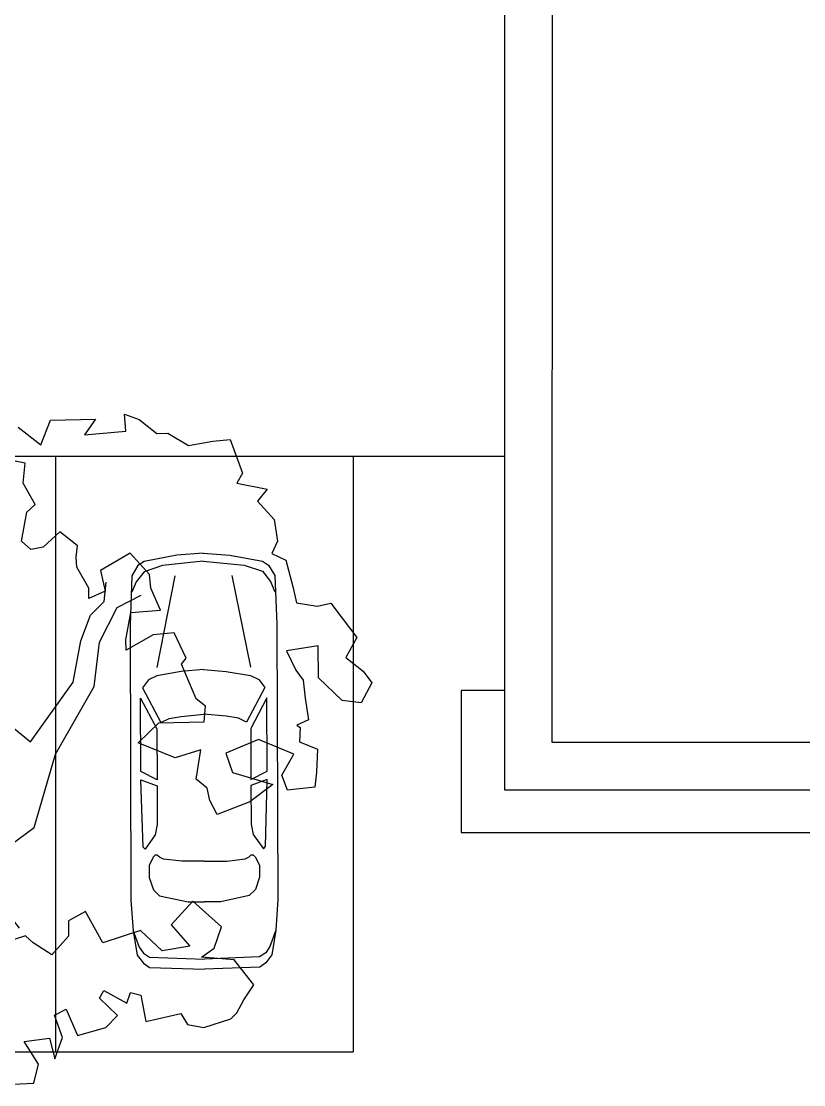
# Model space of a CAD drawing. Extents: x 302512 to 1034855, y -184136 to 410364.
# Drawn here: x 625727 to 632295, y 148917 to 157844 of the extents above; entities that cross this region are included whole.
import ezdxf

# ---------------------------------------------------------------- set-up
doc = ezdxf.new("R2010")
doc.units = 0
doc.header["$MEASUREMENT"] = 0
for name, color, linetype in [('LAYER3', 251, 'Continuous'), ('WALL', 4, 'Continuous'), ('WZ', 2, 'Continuous'), ('环境', 8, 'Continuous'), ('绿化', 97, 'Continuous'), ('绿地', 3, 'Continuous'), ('道路线', 161, 'Continuous'), ('铺地', 8, 'Continuous')]:
    doc.layers.add(name, color=color, linetype=linetype)
doc.styles.add('2', font='simplex.shx', dxfattribs={"width": 0.7, "height": 1.2})
doc.styles.add('DIM_FONT', font='SIMPLEX.shx', dxfattribs={"width": 0.8})
doc.styles.add('P5', font='', dxfattribs={"width": 0.8, "height": 4})
doc.styles.get('P5').set_extended_font_data('FangSong_GB2312')

# ---------------------------------------------------------------- blocks, each defined once
blk = doc.blocks.new('A$C23AC53F4')
at = {"layer": 'WZ'}
for p, q in [((7312, 10887.8), (7310.3, 1189.4)), ((7711.9, 10488), (7710.3, 1589.4)), ((7710.3, 1589.4), (10750.3, 1589.4)), ((7310.3, 1189.4), (11150.3, 1189.4))]:
    blk.add_line(p, q, dxfattribs=at)
blk.add_lwpolyline([(7310.3, 2022.3), (6947, 2022.3), (6947, 829.4), (10347, 829.4), (10347, 1189.4)], dxfattribs=at)
blk = doc.blocks.new('_F1IRU')
at = {"layer": '绿化'}
for points in [[(0.2953, 1.6527), (0.3915, 1.5355), (0.4704, 1.6518), (0.7071, 1.6059), (0.6312, 1.5379), (0.8506, 1.5087), (0.8628, 1.5999), (0.9331, 1.5552), (1.01, 1.4612), (1.0667, 1.4502), (1.1605, 1.3629), (1.2924, 1.3581), (1.3835, 1.3466), (1.4093, 1.1571), (1.3698, 1.1114), (1.5192, 1.045), (1.4562, 0.9948), (1.5214, 0.8804), (1.5145, 0.7628), (1.4709, 0.7052), (1.5366, 0.655), (1.5422, 0.5099), (1.5423, 0.4206), (1.6465, 0.3801), (1.7217, 0.3801), (1.7637, 0.2873), (1.8169, 0.1701), (1.7378, 0.0787), (1.8119, -0.0109), (1.8446, -0.0828), (1.7655, -0.1742), (1.6696, -0.1402), (1.5712, 0.0044), (1.606, 0.172), (1.4357, 0.1824), (1.4619, 0.0697), (1.4619, 0.0697), (1.4902, 0.0101), (1.4789, -0.0859), (1.4789, -0.0859), (1.472, -0.2035), (1.4057, -0.2166), (1.4194, -0.2332), (1.4005, -0.3074), (1.4845, -0.3656), (1.4537, -0.4837), (1.4282, -0.5603), (1.282, -0.5449), (1.2695, -0.4609), (1.3569, -0.3651), (1.1885, -0.2479), (1.0037, -0.2815), (1.0166, -0.39), (1.2125, -0.4986), (1.0737, -0.5622), (0.8885, -0.5911), (0.8654, -0.5102), (0.8664, -0.4421), (0.8191, -0.383), (0.8774, -0.2364), (0.7341, -0.2485), (0.5588, -0.1286), (0.6894, -0.0475), (0.9261, -0.0934), (0.9261, -0.0934), (0.9506, -0.0146), (0.9105, 0.0343), (0.8733, 0.2321), (0.906, 0.2589), (0.8712, 0.4033), (0.7604, 0.418), (0.6019, 0.3683), (0.6117, 0.4222), (0.6687, 0.5593), (0.8265, 0.5369), (0.8017, 0.6634), (0.8108, 0.7359), (0.7332, 0.8696), (0.56, 0.8119), (0.5609, 0.6993), (0.4662, 0.6807), (0.4792, 0.7339), (0.4405, 0.8573), (0.4471, 0.9098), (0.4678, 0.967), (0.4515, 0.9868), (0.3919, 1.0594), (0.2873, 1.0002), (0.2213, 1.0009), (0.1821, 1.0552), (0.2426, 1.2011), (0.2952, 1.2314), (0.2565, 1.3548), (0.2899, 1.457), (0.1546, 1.517)], [(-0.9625, 0.4206), (-0.8237, 0.3379), (-0.3855, 0.2816), (-0.0963, 0.122), (0, 0), (0.2892, 0.2629), (0.3769, 0.4693), (0.4557, 0.5915), (0.5434, 0.6477), (0.5764, 0.7451)], [(-0.2717, -0.9577), (-0.3417, -0.8074), (-0.2278, -0.5165), (-0.0788, -0.4508), (0.1148, -0.0916), (0.3944, 0.2159), (0.4732, 0.4411), (0.6047, 0.6007), (0.7438, 0.6376)], [(-0.5531, -1.7499), (-0.3724, -1.7802), (-0.3275, -1.6877), (-0.3762, -1.5532), (-0.3762, -1.5532), (-0.2408, -1.5644), (-0.2356, -1.6777), (-0.1719, -1.575), (-0.188, -1.4505), (-0.1212, -1.4324), (-0.0904, -1.5818), (0.0658, -1.5736), (0.1396, -1.5245), (0.0653, -1.413), (0.0969, -1.3774), (0.2026, -1.4711), (0.2344, -1.4197), (0.284, -1.4439), (0.2799, -1.5875), (0.4714, -1.5867), (0.494, -1.6511), (0.5752, -1.6846), (0.7268, -1.6704), (0.7637, -1.6459), (0.8159, -1.587), (0.8843, -1.5204), (0.81, -1.368), (0.643, -1.3167), (0.7194, -1.2834), (0.7831, -1.1806), (0.6618, -1.0152), (0.5229, -1.1135), (0.5951, -1.2447), (0.4458, -1.2383), (0.357, -1.107), (0.1467, -1.1288), (0.0914, -0.9457), (-0.0066, -0.9751), (-0.0257, -1.0556), (-0.1337, -1.1327), (-0.2171, -1.0495), (-0.2475, -1.0038), (-0.4345, -1.0215)]]:
    blk.add_lwpolyline(points, dxfattribs=at)
at = {"style": '2', "width": 0.7, "flags": 9}
for tag in ['YSIZE', 'XSIZE']:
    blk.add_attdef(tag, (0, 0), '', height=1.2, rotation=0.5, dxfattribs=at)
blk = doc.blocks.new('_F10BZJ')
at = {"layer": '铺地', "xscale": 1.0935, "yscale": 1.0935, "zscale": 1.0935}
blk.add_blockref('_F1IRU', (0, 0), dxfattribs=at)
at = {"style": 'DIM_FONT', "width": 0.8, "flags": 9}
for tag in ['YSIZE', 'XSIZE']:
    blk.add_attdef(tag, (0, 0), '', height=0.5, dxfattribs=at)
blk = doc.blocks.new('_F10EZC')
at = {"layer": 'LAYER3', "xscale": 1000, "yscale": 1000, "zscale": 1000, "rotation": 8.124167206954386}
blk.add_blockref('_F10BZJ', (0, 0), dxfattribs=at)
at = {"style": 'P5', "width": 0.8, "flags": 9}
for tag in ['XSIZE', 'YSIZE']:
    blk.add_attdef(tag, (0, 0), '', height=4, rotation=331.35211, dxfattribs=at)
blk = doc.blocks.new('car')
at = {"layer": '环境', "linetype": 'Continuous'}
for p, q in [((397562148.3, 49052169.6), (397561942.8, 49052135.4)), ((397562148.3, 49052169.6), (397562011.3, 49052118.2)), ((397562405.1, 49052186.7), (397562148.3, 49052169.6)), ((397564716.5, 49052186.7), (397562405.1, 49052186.7)), ((397565127.4, 49052169.6), (397564716.5, 49052186.7)), ((397565076, 49052135.4), (397564990.4, 49052169.6)), ((397565213, 49052118.2), (397565127.4, 49052169.6)), ((397561874.4, 49052084), (397561840.1, 49052032.6)), ((397561942.8, 49052135.4), (397561874.4, 49052084)), ((397561960, 49052084), (397561925.7, 49052032.6)), ((397562011.3, 49052118.2), (397561960, 49052084)), ((397562833.2, 49052066.9), (397562850.3, 49052084)), ((397562850.3, 49052084), (397563415.3, 49052101.1)), ((397563415.3, 49052101.1), (397563363.9, 49051964.2)), ((397563415.3, 49051964.2), (397563483.8, 49052101.1)), ((397563483.8, 49052101.1), (397564100.1, 49052101.1)), ((397564100.1, 49052101.1), (397563843.3, 49051964.2)), ((397564185.7, 49052084), (397563894.7, 49051929.9)), ((397564254.2, 49052032.6), (397564185.7, 49052084)), ((397565161.6, 49052066.9), (397565076, 49052135.4)), ((397565247.3, 49052066.9), (397565213, 49052118.2)), ((397561840.1, 49052032.6), (397561823, 49051570.4)), ((397561925.7, 49052032.6), (397561908.6, 49051570.4)), ((397562490.7, 49051998.4), (397562439.4, 49051947)), ((397562593.5, 49052032.6), (397562490.7, 49051998.4)), ((397562696.2, 49052032.6), (397562593.5, 49052032.6)), ((397562764.7, 49051998.4), (397562696.2, 49052032.6)), ((397562781.8, 49051981.3), (397562764.7, 49051998.4)), ((397562953, 49051981.3), (397562833.2, 49052066.9)), ((397564288.5, 49051964.2), (397564254.2, 49052032.6)), ((397565213, 49051912.8), (397565161.6, 49052066.9)), ((397565298.6, 49051792.9), (397565247.3, 49052066.9)), ((397562439.4, 49051947), (397562388, 49051707.3)), ((397562730.4, 49051758.7), (397562747.5, 49051912.8)), ((397562747.5, 49051912.8), (397562764.7, 49051947)), ((397562764.7, 49051947), (397562781.8, 49051964.2)), ((397562781.8, 49051964.2), (397562781.8, 49051981.3)), ((397563038.6, 49051964.2), (397562953, 49051981.3)), ((397563363.9, 49051964.2), (397563038.6, 49051964.2)), ((397563843.3, 49051964.2), (397563415.3, 49051964.2)), ((397563894.7, 49051929.9), (397563928.9, 49051861.4)), ((397564322.7, 49051758.7), (397564288.5, 49051964.2)), ((397565127.4, 49051810.1), (397564356.9, 49051964.2)), ((397565247.3, 49051570.4), (397565213, 49051912.8)), ((397563928.9, 49051861.4), (397563946, 49051758.7)), ((397562730.4, 49051570.4), (397562730.4, 49051758.7)), ((397563946, 49051758.7), (397563963.2, 49051570.4)), ((397564339.8, 49051570.4), (397564322.7, 49051758.7)), ((397565315.7, 49051570.4), (397565298.6, 49051792.9)), ((397562388, 49051707.3), (397562388, 49051570.4)), ((397561840.1, 49051108.1), (397561823, 49051570.4)), ((397561925.7, 49051108.1), (397561908.6, 49051570.4)), ((397562388, 49051433.4), (397562388, 49051570.4)), ((397562730.4, 49051570.4), (397562730.4, 49051382)), ((397563946, 49051382), (397563963.2, 49051570.4)), ((397564339.8, 49051570.4), (397564322.7, 49051382)), ((397565247.3, 49051570.4), (397565213, 49051227.9)), ((397565315.7, 49051570.4), (397565298.6, 49051347.8)), ((397562439.4, 49051193.7), (397562388, 49051433.4)), ((397562730.4, 49051382), (397562747.5, 49051227.9)), ((397563928.9, 49051279.3), (397563946, 49051382)), ((397564322.7, 49051382), (397564288.5, 49051176.6)), ((397563894.7, 49051210.8), (397563928.9, 49051279.3)), ((397565127.4, 49051330.7), (397564356.9, 49051176.6)), ((397565298.6, 49051347.8), (397565247.3, 49051073.8)), ((397562490.7, 49051142.3), (397562439.4, 49051193.7)), ((397562747.5, 49051227.9), (397562764.7, 49051193.7)), ((397562764.7, 49051193.7), (397562781.8, 49051176.6)), ((397564185.7, 49051056.7), (397563894.7, 49051210.8)), ((397565213, 49051227.9), (397565161.6, 49051073.8)), ((397561874.4, 49051056.7), (397561840.1, 49051108.1)), ((397561960, 49051056.7), (397561925.7, 49051108.1)), ((397562593.5, 49051108.1), (397562490.7, 49051142.3)), ((397562696.2, 49051108.1), (397562593.5, 49051108.1)), ((397562764.7, 49051142.3), (397562696.2, 49051108.1)), ((397562781.8, 49051159.5), (397562764.7, 49051142.3)), ((397562781.8, 49051176.6), (397562781.8, 49051159.5)), ((397562953, 49051159.5), (397562833.2, 49051073.8)), ((397563038.6, 49051176.6), (397562953, 49051159.5)), ((397563363.9, 49051176.6), (397563038.6, 49051176.6)), ((397563415.3, 49051039.6), (397563363.9, 49051176.6)), ((397563415.3, 49051176.6), (397563483.8, 49051039.6)), ((397563843.3, 49051176.6), (397563415.3, 49051176.6)), ((397564100.1, 49051039.6), (397563843.3, 49051176.6)), ((397564254.2, 49051108.1), (397564185.7, 49051056.7)), ((397564288.5, 49051176.6), (397564254.2, 49051108.1)), ((397561942.8, 49051005.4), (397561874.4, 49051056.7)), ((397562148.3, 49050971.1), (397561942.8, 49051005.4)), ((397562011.3, 49051022.5), (397561960, 49051056.7)), ((397562148.3, 49050971.1), (397562011.3, 49051022.5)), ((397562833.2, 49051073.8), (397562850.3, 49051056.7)), ((397562850.3, 49051056.7), (397563415.3, 49051039.6)), ((397563483.8, 49051039.6), (397564100.1, 49051039.6)), ((397565076, 49051005.4), (397564990.4, 49050971.1)), ((397565161.6, 49051073.8), (397565076, 49051005.4)), ((397565213, 49051022.5), (397565127.4, 49050971.1)), ((397565247.3, 49051073.8), (397565213, 49051022.5)), ((397562405.1, 49050954), (397562148.3, 49050971.1)), ((397564716.5, 49050954), (397562405.1, 49050954)), ((397565127.4, 49050971.1), (397564716.5, 49050954))]:
    blk.add_line(p, q, dxfattribs=at)

msp = doc.modelspace()

# ---------------------------------------------------------------- linework, layer by layer
at = {"layer": '道路线'}
for p, q in [((608256.4, 154193.2), (629782.4, 154193.2)), ((608513.4, 154193.2), (629782.6, 154193.2)), ((626013.4, 154193.2), (626013.4, 149193.2)), ((628513.4, 154193.2), (628513.4, 149193.2)), ((608513.4, 149193.2), (628513.4, 149193.2))]:
    msp.add_line(p, q, dxfattribs=at)

# ---------------------------------------------------------------- block references
at = {"layer": 'WALL'}
msp.add_blockref('A$C23AC53F4', (622471.8, 150203.8), dxfattribs=at)
at = {"layer": '环境', "rotation": 90.1931171336853}
msp.add_blockref('car', (51018549.4, -397244348.7), dxfattribs=at)
at = {"layer": '绿地', "xscale": 1.44, "yscale": 1.44, "zscale": 1.44, "rotation": 4.248435238497092}
msp.add_blockref('_F10EZC', (625805.9, 151795.3), dxfattribs=at)

doc.saveas('drawing.dxf')
